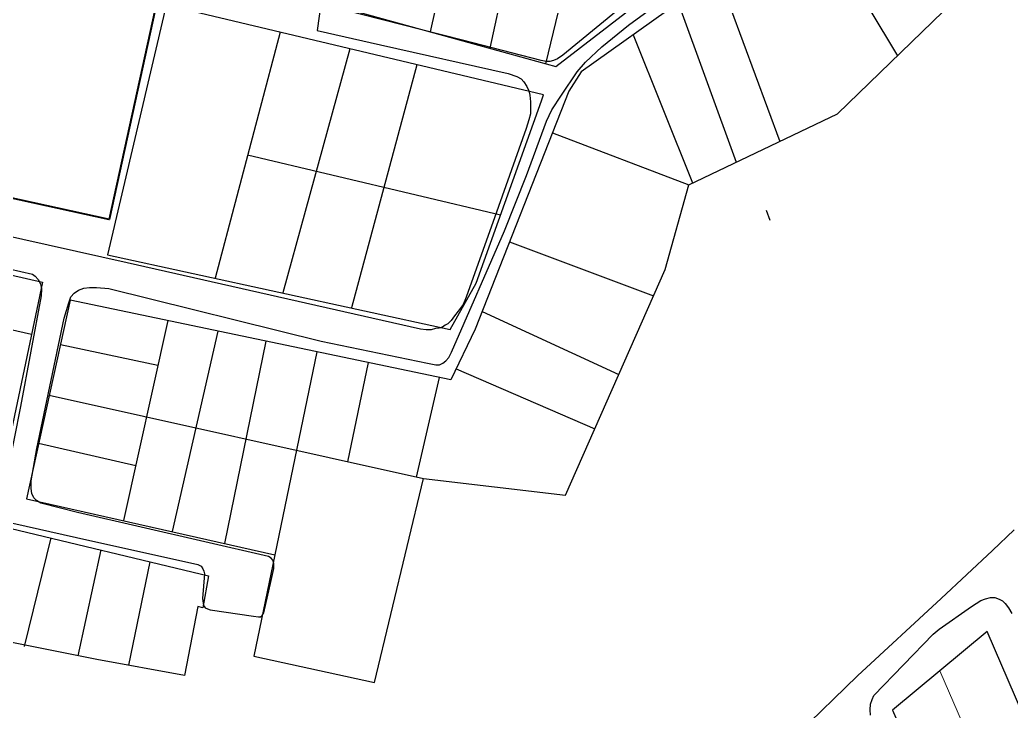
# Model space of a CAD drawing. Header units: metres. Extents: x 2 to 659295185, y -28 to 1124222152.
# Drawn here: x 657719.5 to 657919.8, y 1123103.3 to 1123243 of the extents above; entities that cross this region are included whole.
import ezdxf

# ---------------------------------------------------------------- set-up
doc = ezdxf.new("R2010")
doc.units = ezdxf.units.M
doc.header["$MEASUREMENT"] = 0
for name, color, linetype in [('CERCA', 7, 'CONTINUOUS'), ('MANZANA', 30, 'CONTINUOUS'), ('Parcelas', 140, 'CONTINUOUS'), ('Rio Aragua', 174, 'CONTINUOUS')]:
    doc.layers.add(name, color=color, linetype=linetype)

msp = doc.modelspace()

# ---------------------------------------------------------------- linework, layer by layer
at = {"layer": 'CERCA', "lineweight": 0}
msp.add_line((657988.5757, 1122919.2401), (657905.3895, 1123111.4885), dxfattribs=at)
at = {"layer": 'MANZANA', "lineweight": -2}
for p, q in [((657842.4545, 1123241.9573), (657852.836, 1123249.5258)), ((657844.4005, 1123248.386), (657829.2282, 1123235.9286)), ((657780.3056, 1123246.2165), (657779.5635, 1123240.9076)), ((657808.9434, 1123238.938), (657780.3056, 1123246.2165)), ((657837.103, 1123237.6182), (657842.4545, 1123241.9573)), ((657779.5635, 1123240.9076), (657792.394, 1123237.9782)), ((657792.394, 1123237.9782), (657818.1705, 1123232.2293)), ((657824.8496, 1123234.7988), (657808.9434, 1123238.938)), ((657833.8294, 1123234.5089), (657837.103, 1123237.6182)), ((657828.1315, 1123235.1487), (657827.3646, 1123234.8188)), ((657829.2282, 1123235.9286), (657828.1315, 1123235.1487)), ((657825.8309, 1123234.5888), (657824.8496, 1123234.7988)), ((657826.5978, 1123234.5888), (657825.8309, 1123234.5888)), ((657827.3646, 1123234.8188), (657826.5978, 1123234.5888)), ((657832.0895, 1123232.5093), (657833.8294, 1123234.5089)), ((657818.1705, 1123232.2293), (657819.9269, 1123231.5795)), ((657819.9269, 1123231.5795), (657820.8092, 1123231.1395)), ((657820.8092, 1123231.1395), (657821.3616, 1123230.4797)), ((657828.9313, 1123227.8502), (657832.0895, 1123232.5093)), ((657821.3616, 1123230.4797), (657821.9141, 1123229.5899)), ((657821.9141, 1123229.5899), (657822.3511, 1123228.71)), ((657822.3511, 1123228.71), (657822.5738, 1123227.8302)), ((657822.5738, 1123227.8302), (657822.6892, 1123226.5005)), ((657826.9688, 1123224.8608), (657828.9313, 1123227.8502)), ((657822.6892, 1123226.5005), (657822.6975, 1123225.2807)), ((657822.6975, 1123225.2807), (657822.7057, 1123224.071)), ((657822.7057, 1123224.071), (657822.3759, 1123222.8512)), ((657825.8886, 1123222.5313), (657826.9688, 1123224.8608)), ((657821.8399, 1123221.0716), (657815.4576, 1123203.2452)), ((657822.3759, 1123222.8512), (657821.8399, 1123221.0716)), ((657821.8811, 1123211.5635), (657825.8886, 1123222.5313)), ((657741.2038, 1123193.9571), (657662.4477, 1123211.5235)), ((657817.4366, 1123200.3758), (657821.8811, 1123211.5635)), ((657815.4576, 1123203.2452), (657809.7185, 1123186.9585)), ((657680.7947, 1123200.9857), (657722.0322, 1123191.6576)), ((657806.7005, 1123175.8808), (657817.4366, 1123200.3758)), ((657800.4337, 1123180.4999), (657741.2038, 1123193.9571)), ((657722.0322, 1123191.6576), (657722.5847, 1123191.2177)), ((657722.5847, 1123191.2177), (657723.2443, 1123190.5578)), ((657723.2443, 1123190.5578), (657723.6896, 1123189.668)), ((657723.6896, 1123189.668), (657723.9123, 1123188.6782)), ((657732.4549, 1123188.8282), (657733.5516, 1123188.9381)), ((657733.5516, 1123188.9381), (657734.9782, 1123188.9481)), ((657734.9782, 1123188.9481), (657737.5014, 1123188.7382)), ((657723.8051, 1123187.2385), (657719.6327, 1123164.883)), ((657723.9123, 1123188.6782), (657723.8051, 1123187.2385)), ((657729.404, 1123185.8288), (657729.8328, 1123187.0485)), ((657729.8328, 1123187.0485), (657730.4924, 1123187.8184)), ((657730.4924, 1123187.8184), (657731.3665, 1123188.3783)), ((657731.3665, 1123188.3783), (657732.4549, 1123188.8282)), ((657737.5014, 1123188.7382), (657780.388, 1123178.0903)), ((657809.7185, 1123186.9585), (657809.0671, 1123185.5188)), ((657728.431, 1123182.7294), (657729.404, 1123185.8288)), ((657809.0671, 1123185.5188), (657808.0858, 1123184.1891)), ((657807.3272, 1123183.1893), (657806.6675, 1123182.2995)), ((657808.0858, 1123184.1891), (657807.3272, 1123183.1893)), ((657722.9557, 1123156.3748), (657728.431, 1123182.7294)), ((657804.9194, 1123180.9598), (657804.1608, 1123180.7398)), ((657805.4719, 1123181.2997), (657804.9194, 1123180.9598)), ((657806.0161, 1123181.6296), (657805.4719, 1123181.2997)), ((657806.6675, 1123182.2995), (657806.0161, 1123181.6296)), ((657801.6376, 1123180.3999), (657800.4337, 1123180.4999)), ((657802.6271, 1123180.3999), (657801.6376, 1123180.3999)), ((657803.5011, 1123180.6298), (657802.6271, 1123180.3999)), ((657804.1608, 1123180.7398), (657803.5011, 1123180.6298)), ((657780.388, 1123178.0903), (657801.885, 1123173.6513)), ((657806.1563, 1123174.771), (657806.7005, 1123175.8808)), ((657801.885, 1123173.6513), (657803.5341, 1123173.3313)), ((657803.5341, 1123173.3313), (657804.301, 1123173.3313)), ((657804.301, 1123173.3313), (657804.9524, 1123173.6612)), ((657804.9524, 1123173.6612), (657805.6121, 1123174.1112)), ((657805.6121, 1123174.1112), (657806.1563, 1123174.771)), ((657719.6327, 1123164.883), (657715.7736, 1123145.507)), ((657721.7848, 1123149.8461), (657722.9557, 1123156.3748)), ((657721.7931, 1123148.2964), (657721.7848, 1123149.8461)), ((657721.9003, 1123147.3066), (657721.7931, 1123148.2964)), ((657722.3455, 1123146.4268), (657721.9003, 1123147.3066)), ((657722.898, 1123145.8769), (657722.3455, 1123146.4268)), ((657723.7721, 1123145.327), (657722.898, 1123145.8769)), ((657731.1274, 1123143.4774), (657723.7721, 1123145.327)), ((657769.7344, 1123134.5792), (657731.1274, 1123143.4774)), ((657718.0989, 1123141.3178), (657730.9295, 1123138.3884)), ((657916.0157, 1123135.779), (657920.3777, 1123139.9981)), ((657916.0157, 1123135.779), (657920.3777, 1123139.9981)), ((657730.9295, 1123138.3884), (657755.4938, 1123132.9695)), ((657905.6507, 1123126.1109), (657916.0157, 1123135.779)), ((657905.6507, 1123126.1109), (657916.0157, 1123135.779)), ((657755.4938, 1123132.9695), (657756.1535, 1123132.6396)), ((657770.2869, 1123134.2493), (657769.7344, 1123134.5792)), ((657770.6167, 1123133.8094), (657770.2869, 1123134.2493)), ((657770.8394, 1123133.1395), (657770.6167, 1123133.8094)), ((657770.8394, 1123132.1497), (657770.8394, 1123133.1395)), ((657756.1535, 1123132.6396), (657756.4916, 1123132.0897)), ((657756.8214, 1123131.0899), (657756.4009, 1123126.1109)), ((657756.4916, 1123132.0897), (657756.706, 1123131.6398)), ((657756.706, 1123131.6398), (657756.8214, 1123131.0899)), ((657770.3034, 1123129.7102), (657770.8394, 1123132.1497)), ((657768.8026, 1123123.1815), (657770.3034, 1123129.7102)), ((657756.4009, 1123126.1109), (657756.5163, 1123125.1211)), ((657756.5163, 1123125.1211), (657756.6318, 1123124.6712)), ((657888.7302, 1123110.4441), (657905.6507, 1123126.1109)), ((657888.7302, 1123110.4441), (657905.6507, 1123126.1109)), ((657911.7938, 1123124.4813), (657913.6491, 1123125.701)), ((657911.7938, 1123124.4813), (657913.6491, 1123125.701)), ((657913.6491, 1123125.701), (657914.6386, 1123126.0409)), ((657913.6491, 1123125.701), (657914.6386, 1123126.0409)), ((657914.6386, 1123126.0409), (657915.6199, 1123126.2609)), ((657914.6386, 1123126.0409), (657915.6199, 1123126.2609)), ((657915.6199, 1123126.2609), (657916.4939, 1123126.2709)), ((657915.6199, 1123126.2609), (657916.4939, 1123126.2709)), ((657916.4939, 1123126.2709), (657917.3763, 1123125.941)), ((657916.4939, 1123126.2709), (657917.3763, 1123125.941)), ((657917.3763, 1123125.941), (657918.0359, 1123125.611)), ((657917.3763, 1123125.941), (657918.0359, 1123125.611)), ((657918.0359, 1123125.611), (657918.5801, 1123125.0611)), ((657918.0359, 1123125.611), (657918.5801, 1123125.0611)), ((657918.5801, 1123125.0611), (657919.2481, 1123124.1813)), ((657918.5801, 1123125.0611), (657919.2481, 1123124.1813)), ((657756.6318, 1123124.6712), (657756.9616, 1123124.2313)), ((657756.9616, 1123124.2313), (657757.3986, 1123124.0114)), ((657757.3986, 1123124.0114), (657757.9511, 1123123.8014)), ((657757.9511, 1123123.8014), (657766.7247, 1123122.5117)), ((657768.4728, 1123122.6316), (657768.8026, 1123123.1815)), ((657905.2384, 1123119.9122), (657911.7938, 1123124.4813)), ((657905.2384, 1123119.9122), (657911.7938, 1123124.4813)), ((657919.2481, 1123124.1813), (657919.9077, 1123123.0815)), ((657919.2481, 1123124.1813), (657919.9077, 1123123.0815)), ((657766.7247, 1123122.5117), (657767.7059, 1123122.4017)), ((657767.7059, 1123122.4017), (657768.143, 1123122.4017)), ((657768.143, 1123122.4017), (657768.4728, 1123122.6316)), ((657892.0368, 1123106.4749), (657904.0345, 1123118.9124)), ((657892.0368, 1123106.4749), (657904.0345, 1123118.9124)), ((657904.0345, 1123118.9124), (657905.2384, 1123119.9122)), ((657904.0345, 1123118.9124), (657905.2384, 1123119.9122)), ((657865.279, 1123087.6688), (657888.7302, 1123110.4441)), ((657865.279, 1123087.6688), (657888.7302, 1123110.4441)), ((657891.3854, 1123104.7053), (657891.7152, 1123105.6951)), ((657891.3854, 1123104.7053), (657891.7152, 1123105.6951)), ((657891.7152, 1123105.6951), (657892.0368, 1123106.4749)), ((657891.7152, 1123105.6951), (657892.0368, 1123106.4749)), ((657891.2864, 1123103.5955), (657891.3854, 1123104.7053)), ((657891.2864, 1123103.5955), (657891.3854, 1123104.7053)), ((657891.4018, 1123102.4857), (657891.2864, 1123103.5955)), ((657891.4018, 1123102.4857), (657891.2864, 1123103.5955))]:
    msp.add_line(p, q, dxfattribs=at)
at = {"layer": 'MANZANA', "lineweight": 40}
msp.add_lwpolyline([(657633.8308, 1123430.1777), (657780.3551, 1123398.0744), (657737.5508, 1123202.7087), (657591.0265, 1123234.8119), (657633.8308, 1123430.1777)], dxfattribs=at)
at = {"layer": 'Parcelas'}
for points in [[(657902.3795, 1123371.2791), (657898.6672, 1123345.1165), (657897.7833, 1123327.2623), (657897.9601, 1123318.2468), (657896.1924, 1123305.519), (657894.6014, 1123290.67), (657893.7175, 1123275.8209), (657832.9071, 1123232.5112), (657830.4323, 1123228.6221), (657811.5174, 1123180.5395), (657806.5677, 1123170.2865), (657729.6708, 1123186.373), (657720.8321, 1123146.2452), (657771.036, 1123134.9316), (657766.7934, 1123114.4258), (657791.1883, 1123109.1226), (657801.0877, 1123150.311), (657829.7252, 1123146.9523), (657849.8775, 1123192.5601), (657854.6504, 1123209.7073), (657884.702, 1123224.026), (657906.0917, 1123244.7086), (657919.7034, 1123266.2751)], [(657760.0264, 1123293.5316), (657751.617, 1123254.6881), (657827.8357, 1123233.5979), (657865.3443, 1123262.5636)], [(657811.3134, 1123280.4329), (657802.3907, 1123240.6387)], [(657823.17, 1123277.4047), (657814.4418, 1123237.3041)], [(657835.4025, 1123274.2806), (657825.7489, 1123234.1753)], [(657879.0859, 1123265.4001), (657896.8531, 1123235.7754)], [(657860.591, 1123252.2279), (657873.0616, 1123218.4797)], [(657749.0808, 1123246.0118), (657737.2009, 1123195.5553), (657806.4784, 1123180.4717), (657811.6843, 1123189.8155), (657824.899, 1123226.6568), (657825.2995, 1123227.8581), (657749.0808, 1123246.0118)], [(657852.511, 1123246.4733), (657864.2571, 1123214.2846)], [(657772.101, 1123240.5288), (657758.945, 1123190.821)], [(657843.4068, 1123239.9892), (657855.4404, 1123210.0837)], [(657786.2127, 1123237.1678), (657772.6377, 1123187.8397)], [(657799.6928, 1123233.9571), (657786.5462, 1123184.8115)], [(657827.1141, 1123220.1873), (657854.6504, 1123209.7073)], [(657711.4535, 1123118.4596), (657709.8753, 1123110.2329), (657696.9072, 1123108.9933), (657690.3277, 1123094.2134), (657613.6629, 1123108.6119), (657603.3647, 1123110.9004), (657611.2791, 1123144.179), (657668.4916, 1123131.8783), (657674.5943, 1123158.196), (657655.8095, 1123162.1056), (657651.3056, 1123142.7416), (657592.1129, 1123155.6215), (657596.4992, 1123175.3598), (657605.7485, 1123216.7435), (657678.5038, 1123200.438), (657724.0831, 1123190.0444), (657713.7849, 1123141.223), (657716.0632, 1123140.6189)], [(657765.5372, 1123215.7286), (657816.6287, 1123203.6)], [(657818.4473, 1123198.1556), (657847.5425, 1123187.2757)], [(657701.9467, 1123184.0188), (657721.8603, 1123179.5065)], [(657812.9168, 1123184.0967), (657840.5134, 1123171.3677)], [(657749.4011, 1123182.2455), (657740.4534, 1123141.8235)], [(657759.4877, 1123180.1355), (657750.3185, 1123139.6004)], [(657727.701, 1123177.4303), (657747.4087, 1123173.2448)], [(657769.2276, 1123178.0979), (657760.8622, 1123137.2243)], [(657779.485, 1123175.9521), (657771.036, 1123134.9316)], [(657789.897, 1123173.774), (657785.7254, 1123153.741)], [(657807.6433, 1123172.5145), (657835.6726, 1123160.4123)], [(657804.2046, 1123170.7809), (657799.5944, 1123150.6444)], [(657725.4475, 1123167.1992), (657801.0877, 1123150.311)], [(657723.3107, 1123157.4979), (657742.9269, 1123152.9979)], [(657756.4724, 1123124.2319), (657755.4486, 1123124.4442), (657752.7798, 1123110.534), (657735.0685, 1123113.7689), (657711.4535, 1123118.4596), (657716.0632, 1123140.6189), (657757.6589, 1123130.6847)], [(657725.7382, 1123138.3231), (657720.3863, 1123116.3602)], [(657735.841, 1123135.8954), (657731.2569, 1123114.526)], [(657745.7394, 1123133.5314), (657741.4623, 1123112.6011)], [(657757.6589, 1123130.6847), (657756.4724, 1123124.2319), (657756.4724, 1123124.2319)]]:
    msp.add_lwpolyline(points, dxfattribs=at)
at = {"layer": 'Parcelas', "lineweight": -3}
msp.add_lwpolyline([(657914.9362, 1123119.4379), (657895.8606, 1123103.5538), (657977.9671, 1122914.8009), (657999.3561, 1122923.7512), (657914.9362, 1123119.4379)], dxfattribs=at)
msp.add_lwpolyline([(657914.9362, 1123119.4379), (657895.8606, 1123103.5538), (657977.9671, 1122914.8009), (657999.3561, 1122923.7512), (657914.9362, 1123119.4379)], dxfattribs=at)
at = {"layer": 'Rio Aragua', "lineweight": -2}
msp.add_line((657871.1253, 1123202.4954), (657870.3502, 1123204.485), dxfattribs=at)

doc.saveas('drawing.dxf')
